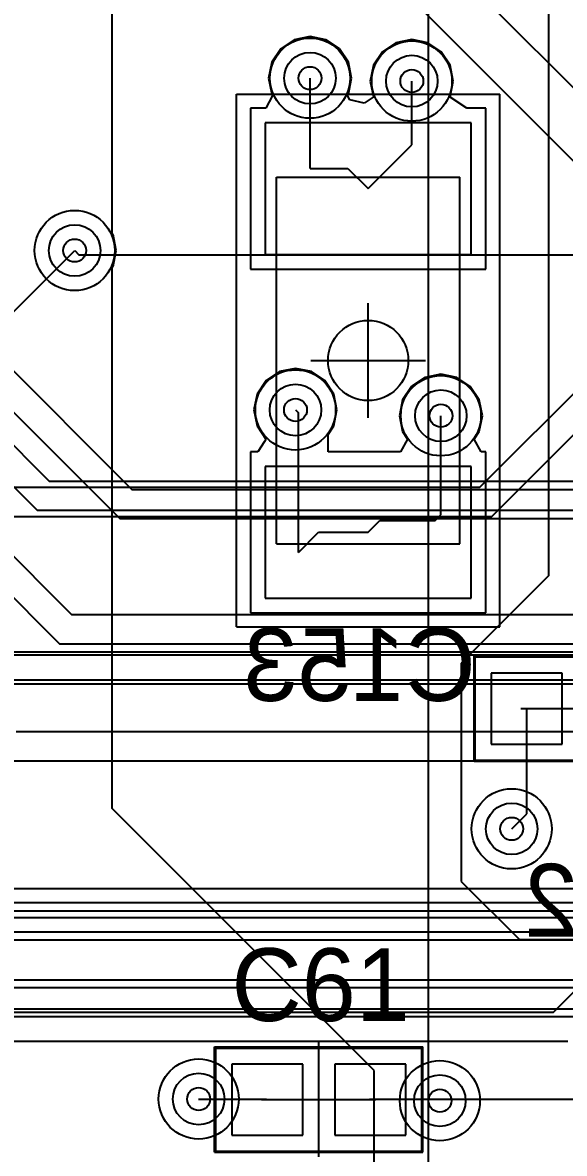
# Model space of a CAD drawing. Extents: x 28 to 300, y 18 to 330.
# Drawn here: x 161.73 to 166.47, y 151.01 to 160.88 of the extents above; entities that cross this region are included whole.
import ezdxf

# ---------------------------------------------------------------- set-up
doc = ezdxf.new("R2010")
doc.units = 0
for name, color, linetype in [('BOTTOMLAYER', 5, 'CONTINUOUS'), ('BOTTOMOVERLAY', 54, 'CONTINUOUS'), ('BOTTOMPASTE', 16, 'CONTINUOUS'), ('BOTTOMSOLDER', 6, 'CONTINUOUS'), ('DRILLDRAWING', 1, 'CONTINUOUS'), ('INTERNALPLANE1', 76, 'CONTINUOUS'), ('INTERNALPLANE6', 136, 'CONTINUOUS'), ('MECHANICAL14', 56, 'CONTINUOUS'), ('MECHANICAL15', 56, 'CONTINUOUS'), ('MECHANICAL16', 56, 'CONTINUOUS'), ('MIDLAYER1', 16, 'CONTINUOUS'), ('MIDLAYER3', 90, 'CONTINUOUS'), ('MULTILAYER', 9, 'CONTINUOUS'), ('TOPLAYER', 1, 'CONTINUOUS'), ('TOPOVERLAY', 2, 'CONTINUOUS'), ('TOPPASTE', 8, 'CONTINUOUS'), ('TOPSOLDER', 216, 'CONTINUOUS'), ('VIAHOLELAYER', 16, 'CONTINUOUS')]:
    doc.layers.add(name, color=color, linetype=linetype)

msp = doc.modelspace()

# ---------------------------------------------------------------- linework, layer by layer
at = {"layer": 'BOTTOMLAYER'}
for p, q in [((166.3268, 166.4665), (166.3268, 156.0525)), ((162.5168, 159.04), (162.5168, 161.2595)), ((164.1053, 160.7309), (163.9876, 160.6523)), ((164.244, 160.7585), (164.1053, 160.7309)), ((164.3828, 160.7309), (164.244, 160.7585)), ((164.5004, 160.6523), (164.3828, 160.7309)), ((164.9943, 160.7055), (164.8766, 160.6269)), ((165.133, 160.7331), (164.9943, 160.7055)), ((165.2718, 160.7055), (165.133, 160.7331)), ((165.3894, 160.6269), (165.2718, 160.7055)), ((163.9876, 160.6523), (163.9091, 160.5347)), ((164.579, 160.5347), (164.5004, 160.6523)), ((164.8766, 160.6269), (164.7981, 160.5093)), ((165.468, 160.5093), (165.3894, 160.6269)), ((163.9091, 160.5347), (163.8815, 160.3959)), ((164.6066, 160.3959), (164.579, 160.5347)), ((164.7981, 160.5093), (164.7705, 160.3705)), ((165.4956, 160.3705), (165.468, 160.5093)), ((163.8815, 160.3959), (163.9091, 160.2572)), ((164.244, 159.6085), (164.244, 160.3959)), ((164.579, 160.2572), (164.6066, 160.3959)), ((164.7705, 160.3705), (164.7979, 160.2323)), ((165.133, 159.8131), (165.133, 160.3705)), ((165.4681, 160.2323), (165.4956, 160.3705)), ((163.9164, 160.2461), (163.8566, 160.1341)), ((163.9091, 160.2572), (163.9164, 160.2461)), ((164.5716, 160.2461), (164.579, 160.2572)), ((164.5923, 160.2075), (164.5716, 160.2461)), ((164.7155, 160.1766), (164.5923, 160.2075)), ((164.7969, 160.231), (164.7155, 160.1766)), ((164.7979, 160.2323), (164.7969, 160.231)), ((165.4692, 160.231), (165.4681, 160.2323)), ((165.6141, 160.1341), (165.4692, 160.231)), ((163.8566, 160.1341), (163.725, 160.1341)), ((163.725, 160.1341), (163.725, 158.7301)), ((165.779, 160.1341), (165.6141, 160.1341)), ((165.779, 158.7301), (165.779, 160.1341)), ((163.852, 160.0071), (163.852, 158.8571)), ((165.652, 160.0071), (163.852, 160.0071)), ((165.652, 158.8571), (165.652, 160.0071)), ((164.752, 159.4321), (165.133, 159.8131)), ((164.244, 159.6085), (164.5756, 159.6085)), ((164.5756, 159.6085), (164.752, 159.4321)), ((162.5234, 159.0302), (162.5168, 159.04)), ((162.551, 158.8915), (162.5234, 159.0302)), ((161.07, 157.7731), (162.1884, 158.8915)), ((162.5234, 158.7527), (162.551, 158.8915)), ((163.852, 158.8571), (165.652, 158.8571)), ((162.5168, 158.7429), (162.5234, 158.7527)), ((162.5168, 154.0205), (162.5168, 158.7429)), ((163.725, 158.7301), (165.779, 158.7301)), ((163.9783, 157.8353), (163.8606, 157.7567)), ((164.117, 157.8629), (163.9783, 157.8353)), ((164.2558, 157.8353), (164.117, 157.8629)), ((164.3734, 157.7567), (164.2558, 157.8353)), ((163.8606, 157.7567), (163.7821, 157.6391)), ((164.452, 157.6391), (164.3734, 157.7567)), ((165.2483, 157.7845), (165.1306, 157.7059)), ((165.387, 157.8121), (165.2483, 157.7845)), ((165.5258, 157.7845), (165.387, 157.8121)), ((165.6434, 157.7059), (165.5258, 157.7845)), ((163.7821, 157.6391), (163.7545, 157.5003)), ((164.4796, 157.5003), (164.452, 157.6391)), ((165.1306, 157.7059), (165.0521, 157.5883)), ((165.722, 157.5883), (165.6434, 157.7059)), ((165.0521, 157.5883), (165.0245, 157.4495)), ((165.7496, 157.4495), (165.722, 157.5883)), ((163.7545, 157.5003), (163.7821, 157.3616)), ((164.117, 157.5003), (164.1424, 157.4749)), ((164.1424, 156.4321), (164.1424, 157.4749)), ((164.452, 157.3616), (164.4796, 157.5003)), ((165.0245, 157.4495), (165.0521, 157.3108)), ((165.387, 156.5859), (165.387, 157.4495)), ((165.722, 157.3108), (165.7496, 157.4495)), ((163.7821, 157.3616), (163.8592, 157.2461)), ((164.4014, 157.2859), (164.452, 157.3616)), ((163.8592, 157.2461), (163.8475, 157.2243)), ((164.4014, 157.1341), (164.4014, 157.2859)), ((165.0952, 157.2461), (165.0354, 157.1341)), ((165.0521, 157.3108), (165.0952, 157.2461)), ((165.6788, 157.2461), (165.722, 157.3108)), ((165.7387, 157.1341), (165.6788, 157.2461)), ((163.7873, 157.1341), (163.725, 157.1341)), ((163.725, 157.1341), (163.725, 155.7301)), ((163.8475, 157.2243), (163.7873, 157.1341)), ((165.0354, 157.1341), (164.4014, 157.1341)), ((165.779, 157.1341), (165.7387, 157.1341)), ((165.779, 155.7301), (165.779, 157.1341)), ((163.852, 157.0071), (163.852, 155.8571)), ((165.652, 157.0071), (163.852, 157.0071)), ((165.652, 155.8571), (165.652, 157.0071)), ((164.752, 156.4321), (164.855, 156.5351)), ((164.855, 156.5351), (165.3362, 156.5351)), ((165.3362, 156.5351), (165.387, 156.5859)), ((164.1424, 156.2557), (164.3188, 156.4321)), ((164.1424, 156.2557), (164.1424, 156.4321)), ((164.3188, 156.4321), (164.752, 156.4321)), ((166.3268, 156.0525), (165.5648, 155.2905)), ((163.852, 155.8571), (165.652, 155.8571)), ((163.725, 155.7301), (165.779, 155.7301)), ((165.5648, 155.2905), (165.5648, 153.3855)), ((165.8266, 155.2038), (165.8266, 154.5838)), ((166.4466, 155.2038), (165.8266, 155.2038)), ((166.4466, 154.5838), (166.4466, 155.2038)), ((166.1366, 153.9746), (166.1366, 154.8938)), ((165.8266, 154.5838), (166.4466, 154.5838)), ((164.8028, 151.7345), (162.5168, 154.0205)), ((166.0056, 153.8436), (166.1366, 153.9746)), ((165.5648, 153.3855), (166.0728, 152.8775)), ((166.0728, 152.8775), (167.7766, 152.8775)), ((164.8028, 148.6865), (164.8028, 151.7345))]:
    msp.add_line(p, q, dxfattribs=at)
for centre in [(164.244, 160.3959), (165.133, 160.3705), (162.1884, 158.8915), (164.117, 157.5003), (165.387, 157.4495), (166.0056, 153.8436), (163.2712, 151.4856), (165.3782, 151.4712)]:
    msp.add_circle(centre, 0.225, dxfattribs=at)
at = {"layer": 'BOTTOMOVERLAY'}
for p, q in [((163.952, 157.3821), (163.952, 158.4821)), ((165.552, 157.3821), (165.552, 158.4821))]:
    msp.add_line(p, q, dxfattribs=at)
at = {"layer": 'BOTTOMPASTE'}
for p, q in [((163.852, 160.0071), (163.852, 158.8571)), ((165.652, 160.0071), (163.852, 160.0071)), ((165.652, 158.8571), (165.652, 160.0071)), ((163.852, 158.8571), (165.652, 158.8571)), ((163.852, 157.0071), (163.852, 155.8571)), ((165.652, 157.0071), (163.852, 157.0071)), ((165.652, 155.8571), (165.652, 157.0071)), ((163.852, 155.8571), (165.652, 155.8571)), ((165.8266, 155.2038), (165.8266, 154.5838)), ((166.4466, 155.2038), (165.8266, 155.2038)), ((166.4466, 154.5838), (166.4466, 155.2038)), ((165.8266, 154.5838), (166.4466, 154.5838))]:
    msp.add_line(p, q, dxfattribs=at)
at = {"layer": 'BOTTOMSOLDER'}
for p, q in [((163.852, 160.0071), (163.852, 158.8571)), ((165.652, 160.0071), (163.852, 160.0071)), ((165.652, 158.8571), (165.652, 160.0071)), ((163.852, 158.8571), (165.652, 158.8571)), ((163.852, 157.0071), (163.852, 155.8571)), ((165.652, 157.0071), (163.852, 157.0071)), ((165.652, 155.8571), (165.652, 157.0071)), ((163.852, 155.8571), (165.652, 155.8571)), ((165.8266, 155.2038), (165.8266, 154.5838)), ((166.4466, 155.2038), (165.8266, 155.2038)), ((166.4466, 154.5838), (166.4466, 155.2038)), ((165.8266, 154.5838), (166.4466, 154.5838))]:
    msp.add_line(p, q, dxfattribs=at)
at = {"layer": 'DRILLDRAWING'}
for centre in [(164.244, 160.3959), (165.133, 160.3705), (162.1884, 158.8915), (164.117, 157.5003), (165.387, 157.4495), (166.0056, 153.8436), (163.2712, 151.4856), (165.3782, 151.4712)]:
    msp.add_circle(centre, 0.1, dxfattribs=at)
at = {"layer": 'INTERNALPLANE1'}
for centre in [(162.1884, 158.8915), (164.117, 157.5003), (165.387, 157.4495), (166.0056, 153.8436), (163.2712, 151.4856), (165.3782, 151.4712)]:
    msp.add_circle(centre, 0.35, dxfattribs=at)
at = {"layer": 'INTERNALPLANE6'}
for centre in [(164.244, 160.3959), (165.133, 160.3705), (162.1884, 158.8915), (165.3782, 151.4712)]:
    msp.add_circle(centre, 0.35, dxfattribs=at)
at = {"layer": 'MECHANICAL14'}
for p, q in [((163.952, 156.3321), (163.952, 159.5321)), ((163.952, 159.5321), (165.552, 159.5321)), ((165.552, 156.3321), (165.552, 159.5321)), ((163.952, 156.3321), (165.552, 156.3321)), ((165.6866, 155.3438), (167.4866, 155.3438)), ((165.6866, 154.4438), (165.6866, 155.3438)), ((165.6866, 154.4438), (167.4866, 154.4438)), ((163.4202, 151.9305), (165.2202, 151.9305)), ((163.4202, 151.0305), (163.4202, 151.9305)), ((165.2202, 151.0305), (165.2202, 151.9305)), ((163.4202, 151.0305), (165.2202, 151.0305))]:
    msp.add_line(p, q, dxfattribs=at)
at = {"layer": 'MECHANICAL15'}
for p, q in [((165.2796, 136.2702), (165.2796, 163.2702)), ((163.4102, 151.9405), (165.2302, 151.9405)), ((163.4102, 151.0205), (163.4102, 151.9405)), ((164.3202, 150.9805), (164.3202, 151.9805)), ((165.2302, 151.0205), (165.2302, 151.9405)), ((163.8202, 151.4805), (164.8202, 151.4805)), ((163.4102, 151.0205), (165.2302, 151.0205))]:
    msp.add_line(p, q, dxfattribs=at)
at = {"layer": 'MECHANICAL16'}
for p, q in [((163.602, 155.6071), (163.602, 160.2571)), ((163.602, 160.2571), (165.902, 160.2571)), ((165.902, 155.6071), (165.902, 160.2571)), ((164.752, 157.4321), (164.752, 158.4321)), ((164.252, 157.9321), (165.252, 157.9321)), ((163.602, 155.6071), (165.902, 155.6071)), ((165.6766, 155.3538), (167.4966, 155.3538)), ((165.6766, 154.4338), (165.6766, 155.3538)), ((166.0866, 154.8938), (167.0866, 154.8938)), ((165.6766, 154.4338), (167.4966, 154.4338))]:
    msp.add_line(p, q, dxfattribs=at)
msp.add_circle((164.752, 157.9321), 0.35, dxfattribs=at)
at = {"layer": 'MIDLAYER1'}
for p, q in [((165.7273, 156.8247), (166.7908, 157.8882)), ((165.8325, 156.5707), (166.8971, 157.6352)), ((155.2026, 156.8247), (165.7273, 156.8247)), ((155.3762, 156.5707), (165.8325, 156.5707)), ((151.9969, 155.3627), (173.5673, 155.3627)), ((151.8916, 155.1087), (173.4411, 155.1087)), ((157.4014, 153.3229), (165.8696, 153.3229)), ((165.5523, 153.3229), (165.8696, 153.3229)), ((165.8696, 153.3229), (171.8786, 153.3229)), ((157.2962, 153.0689), (166.0728, 153.0689)), ((165.4471, 153.0689), (166.0728, 153.0689)), ((166.0728, 153.0689), (172.1189, 153.0689)), ((154.2151, 152.4592), (171.0906, 152.4592)), ((154.1099, 152.2052), (170.9854, 152.2052))]:
    msp.add_line(p, q, dxfattribs=at)
for centre in [(164.244, 160.3959), (165.133, 160.3705), (162.1884, 158.8915), (164.117, 157.5003), (165.387, 157.4495), (166.0056, 153.8436), (163.2712, 151.4856), (165.3782, 151.4712)]:
    msp.add_circle(centre, 0.225, dxfattribs=at)
at = {"layer": 'MIDLAYER3'}
for p, q in [((154.6381, 164.2068), (161.9661, 156.8788)), ((154.5329, 163.9528), (161.8609, 156.6248)), ((161.9661, 156.8788), (169.9974, 156.8788)), ((161.8609, 156.6248), (169.8922, 156.6248)), ((160.7163, 155.3881), (171.0563, 155.3881)), ((160.602, 155.1432), (170.942, 155.1432)), ((156.7282, 153.129), (172.4482, 153.129)), ((156.623, 152.875), (171.6478, 152.875)), ((166.37, 152.2434), (166.5469, 152.4203)), ((153.3719, 152.2434), (166.37, 152.2434)), ((153.2667, 151.9894), (166.497, 151.9894))]:
    msp.add_line(p, q, dxfattribs=at)
for centre in [(164.244, 160.3959), (165.133, 160.3705), (162.1884, 158.8915), (164.117, 157.5003), (165.387, 157.4495), (166.0056, 153.8436), (163.2712, 151.4856), (165.3782, 151.4712)]:
    msp.add_circle(centre, 0.225, dxfattribs=at)
at = {"layer": 'MULTILAYER'}
for centre in [(164.244, 160.3959), (165.133, 160.3705), (162.1884, 158.8915), (164.117, 157.5003), (165.387, 157.4495), (166.0056, 153.8436), (163.2712, 151.4856), (165.3782, 151.4712)]:
    msp.add_circle(centre, 0.225, dxfattribs=at)
at = {"layer": 'TOPLAYER'}
for p, q in [((155.7316, 163.762), (162.6867, 156.8069)), ((155.6264, 163.508), (162.5815, 156.5529)), ((155.3838, 162.492), (162.162, 155.7138)), ((155.2786, 162.238), (162.0568, 155.4598)), ((164.8249, 162.0312), (167.0609, 159.7952)), ((164.5288, 161.6873), (166.9458, 159.2702)), ((162.1884, 158.8915), (162.2248, 158.8551)), ((162.2248, 158.8551), (166.9524, 158.8551)), ((162.6867, 156.8069), (169.7479, 156.8069)), ((162.5815, 156.5529), (164.8765, 156.5529)), ((164.8765, 156.5529), (164.8775, 156.5539)), ((164.8775, 156.5539), (167.9959, 156.5539)), ((162.162, 155.7138), (168.4497, 155.7138)), ((162.0568, 155.4598), (167.6324, 155.4598)), ((161.6763, 154.6922), (167.7319, 154.6922)), ((161.5711, 154.4382), (167.7224, 154.4382)), ((161.3233, 153.2001), (167.2378, 153.2001)), ((161.2181, 152.9461), (167.9529, 152.9461)), ((160.5661, 152.527), (167.6612, 152.527)), ((160.4609, 152.273), (167.3476, 152.273)), ((163.5602, 151.7905), (163.5602, 151.1705)), ((164.1802, 151.7905), (163.5602, 151.7905)), ((164.1802, 151.1705), (164.1802, 151.7905)), ((164.4602, 151.7905), (164.4602, 151.1705)), ((165.0802, 151.7905), (164.4602, 151.7905)), ((165.0802, 151.1705), (165.0802, 151.7905)), ((163.2712, 151.4856), (163.8626, 151.4856)), ((164.7626, 151.4856), (164.7702, 151.4856)), ((164.7702, 151.4856), (165.3782, 151.4856)), ((165.3782, 151.4856), (167.1983, 151.4856)), ((163.5602, 151.1705), (164.1802, 151.1705)), ((164.4602, 151.1705), (165.0802, 151.1705))]:
    msp.add_line(p, q, dxfattribs=at)
for centre in [(164.244, 160.3959), (165.133, 160.3705), (162.1884, 158.8915), (164.117, 157.5003), (165.387, 157.4495), (166.0056, 153.8436), (163.2712, 151.4856), (165.3782, 151.4712)]:
    msp.add_circle(centre, 0.225, dxfattribs=at)
at = {"layer": 'TOPPASTE'}
for p, q in [((163.5602, 151.7905), (163.5602, 151.1705)), ((164.1802, 151.7905), (163.5602, 151.7905)), ((164.1802, 151.1705), (164.1802, 151.7905)), ((164.4602, 151.7905), (164.4602, 151.1705)), ((165.0802, 151.7905), (164.4602, 151.7905)), ((165.0802, 151.1705), (165.0802, 151.7905)), ((163.5602, 151.1705), (164.1802, 151.1705)), ((164.4602, 151.1705), (165.0802, 151.1705))]:
    msp.add_line(p, q, dxfattribs=at)
at = {"layer": 'TOPSOLDER'}
for p, q in [((163.5602, 151.7905), (163.5602, 151.1705)), ((164.1802, 151.7905), (163.5602, 151.7905)), ((164.1802, 151.1705), (164.1802, 151.7905)), ((164.4602, 151.7905), (164.4602, 151.1705)), ((165.0802, 151.7905), (164.4602, 151.7905)), ((165.0802, 151.1705), (165.0802, 151.7905)), ((163.5602, 151.1705), (164.1802, 151.1705)), ((164.4602, 151.1705), (165.0802, 151.1705))]:
    msp.add_line(p, q, dxfattribs=at)
at = {"layer": 'VIAHOLELAYER'}
for centre in [(164.244, 160.3959), (165.133, 160.3705), (162.1884, 158.8915), (164.117, 157.5003), (165.387, 157.4495), (166.0056, 153.8436), (163.2712, 151.4856), (165.3782, 151.4712)]:
    msp.add_circle(centre, 0.1, dxfattribs=at)

# ---------------------------------------------------------------- texts
at = {"layer": 'BOTTOMOVERLAY', "text_generation_flag": 2}
for s, p in [('C153', (165.6918, 154.9603)), ('C62', (167.673, 152.9029))]:
    msp.add_text(s, height=0.635, dxfattribs=at).set_placement(p)
at = {"layer": 'TOPOVERLAY'}
msp.add_text('C61', height=0.635, rotation=360, dxfattribs=at).set_placement((163.5582, 152.1663))

doc.saveas('drawing.dxf')
